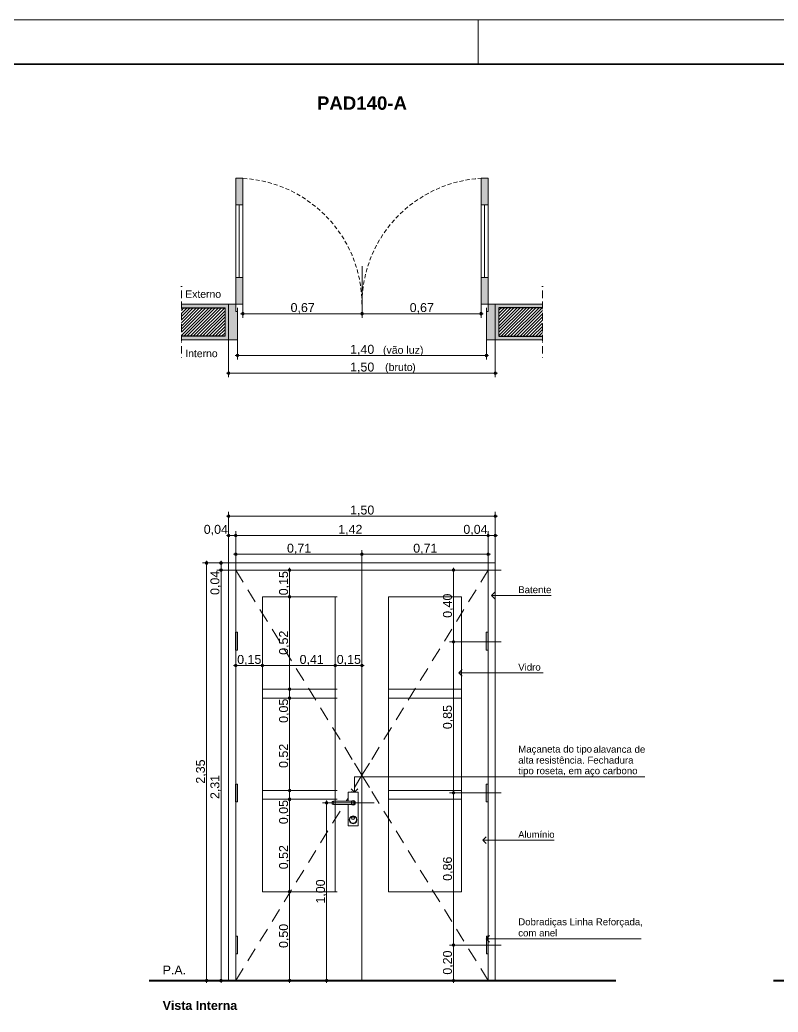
# Paper-space layout 'CAPS I e II_ FL 08.13 DETALHAMENTO DE PORTAS ' of a CAD drawing. Header units: metres. Extents: x 0 to 1400, y 0 to 841.
# Drawn here: x 900.9 to 1071.5, y 617.6 to 841 of the extents above; entities that cross this region are included whole.
import ezdxf
from ezdxf.xclip import XClip

# ---------------------------------------------------------------- set-up
doc = ezdxf.new("R2010")
doc.units = ezdxf.units.M
doc.header["$MEASUREMENT"] = 0
doc.header["$XCLIPFRAME"] = 0
doc.linetypes.add('Achse', pattern=[0.0023, 0, -0.0008, 0.0015, 0])
doc.linetypes.add('Dashed', pattern=[0.0014, 0.0009, -0.0005])
for name, color, linetype, lineweight in [('0_Caneta_No__1', 7, 'Continuous', 35), ('0_Caneta_No__10', 7, 'Continuous', 5), ('0_Caneta_No__11', 7, 'Continuous', 5), ('0_Caneta_No__241', 7, 'Continuous', 13), ('0_Caneta_No__3', 7, 'Continuous', 25), ('0_Caneta_No__5', 7, 'Continuous', 20), ('0_Caneta_No__7', 7, 'Continuous', 13), ('0_Caneta_No__8', 7, 'Continuous', 9), ('0_Caneta_No__99', 7, 'Continuous', 20)]:
    doc.layers.add(name, color=color, linetype=linetype, lineweight=lineweight)
for name, color, linetype, lineweight, true_color in [('0_Caneta_No__12', 7, 'Continuous', 0, 0x030303), ('0_Caneta_No__25', 7, 'Continuous', 13, 0x982312), ('0_Caneta_No__9', 7, 'Continuous', 9, 0x020202), ('0_Caneta_No__97', 7, 'Continuous', 13, 0x6b6b6b)]:
    doc.layers.add(name, color=color, linetype=linetype, lineweight=lineweight, true_color=true_color)
doc.styles.add('GENERATED_STYLE_1', font='arial.ttf')
doc.styles.add('GENERATED_STYLE_2', font='arial.ttf')
pattern_1 = [(45, (27.60237, 827.6281), (-0.3535534, 0.3535534), [])]

# ---------------------------------------------------------------- blocks, each defined once
blk = doc.blocks.new('Drawing_1_1', base_point=(27.6, 827.63))
at = {"linetype": 'Continuous', "lineweight": 0, "ltscale": 1000, "true_color": 0xffffff}
for points in [[(949.47, 805.37), (949.47, 799.37), (951.07, 799.37), (951.07, 805.37)], [(1006.27, 805.37), (1004.67, 805.37), (1004.67, 799.37), (1006.27, 799.37)], [(951.07, 776.97), (951.07, 782.97), (949.47, 782.97), (949.47, 776.97)], [(1004.67, 776.97), (1006.27, 776.97), (1006.27, 782.97), (1004.67, 782.97)], [(937.25, 776.97), (937.25, 776.17), (947.07, 776.17), (947.07, 769.77), (937.25, 769.77), (937.25, 768.97), (947.87, 768.97), (947.87, 776.97)], [(949.87, 768.97), (949.87, 775.37), (949.47, 775.37), (949.47, 776.97), (947.87, 776.97), (947.87, 768.97)], [(1007.87, 768.97), (1007.87, 776.97), (1006.27, 776.97), (1006.27, 775.37), (1005.87, 775.37), (1005.87, 768.97)], [(1018.5, 776.97), (1007.87, 776.97), (1007.87, 768.97), (1018.5, 768.97), (1018.5, 769.77), (1008.67, 769.77), (1008.67, 776.17), (1018.5, 776.17)], [(949.84, 703.14), (949.44, 703.14), (949.44, 699.14), (949.84, 699.14)], [(1006.24, 703.14), (1005.84, 703.14), (1005.84, 699.14), (1006.24, 699.14)], [(949.84, 668.94), (949.44, 668.94), (949.44, 664.94), (949.84, 664.94)], [(1006.24, 668.94), (1005.84, 668.94), (1005.84, 664.94), (1006.24, 664.94)], [(949.87, 634.74), (949.47, 634.74), (949.47, 630.74), (949.87, 630.74)], [(1006.27, 634.74), (1005.87, 634.74), (1005.87, 630.74), (1006.27, 630.74)]]:
    blk.add_hatch(color=7, dxfattribs=at).paths.add_polyline_path(points)
at = {"linetype": 'Continuous', "lineweight": 0, "ltscale": 1000, "true_color": 0x000000}
h = blk.add_hatch(dxfattribs=at)
h.set_pattern_fill('common_brick_0001', color=18, style=0, pattern_type=2)
h.set_pattern_definition(pattern_1)
h.paths.add_polyline_path([(947.07, 776.17), (937.25, 776.17), (937.25, 769.77), (947.07, 769.77)])
h = blk.add_hatch(dxfattribs=at)
h.set_pattern_fill('common_brick_0001', color=18, style=0, pattern_type=2)
h.set_pattern_definition(pattern_1)
h.paths.add_polyline_path([(1008.67, 776.17), (1008.67, 769.77), (1018.5, 769.77), (1018.5, 776.17)])
at = {"layer": '0_Caneta_No__25', "linetype": 'Continuous', "lineweight": 13, "ltscale": 1000, "true_color": 0x982312}
for points in [[(950.82, 774.86), (950.84, 774.77), (950.89, 774.69), (950.98, 774.63), (951.07, 774.61), (951.17, 774.63), (951.25, 774.69), (951.3, 774.77), (951.32, 774.86), (951.3, 774.96), (951.25, 775.04), (951.17, 775.1), (951.07, 775.11), (950.98, 775.1), (950.89, 775.04), (950.84, 774.96)], [(977.64, 774.86), (977.66, 774.77), (977.72, 774.69), (977.8, 774.63), (977.89, 774.61), (977.99, 774.63), (978.07, 774.69), (978.12, 774.77), (978.14, 774.86), (978.12, 774.96), (978.07, 775.04), (977.99, 775.1), (977.89, 775.11), (977.8, 775.1), (977.72, 775.04), (977.66, 774.96)], [(1004.42, 774.86), (1004.44, 774.77), (1004.49, 774.69), (1004.58, 774.63), (1004.67, 774.61), (1004.77, 774.63), (1004.85, 774.69), (1004.9, 774.77), (1004.92, 774.86), (1004.9, 774.96), (1004.85, 775.04), (1004.77, 775.1), (1004.67, 775.11), (1004.58, 775.1), (1004.49, 775.04), (1004.44, 774.96)], [(949.62, 765.46), (949.64, 765.37), (949.69, 765.29), (949.78, 765.23), (949.87, 765.21), (949.97, 765.23), (950.05, 765.29), (950.1, 765.37), (950.12, 765.46), (950.1, 765.56), (950.05, 765.64), (949.97, 765.69), (949.87, 765.71), (949.78, 765.69), (949.69, 765.64), (949.64, 765.56)], [(1005.62, 765.46), (1005.64, 765.37), (1005.69, 765.29), (1005.78, 765.23), (1005.87, 765.21), (1005.97, 765.23), (1006.05, 765.29), (1006.1, 765.37), (1006.12, 765.46), (1006.1, 765.56), (1006.05, 765.64), (1005.97, 765.69), (1005.87, 765.71), (1005.78, 765.69), (1005.69, 765.64), (1005.64, 765.56)], [(947.62, 761.48), (947.64, 761.39), (947.69, 761.31), (947.78, 761.25), (947.87, 761.23), (947.97, 761.25), (948.05, 761.31), (948.1, 761.39), (948.12, 761.48), (948.1, 761.58), (948.05, 761.66), (947.97, 761.71), (947.87, 761.73), (947.78, 761.71), (947.69, 761.66), (947.64, 761.58)], [(1007.62, 761.48), (1007.64, 761.39), (1007.69, 761.31), (1007.78, 761.25), (1007.87, 761.23), (1007.97, 761.25), (1008.05, 761.31), (1008.1, 761.39), (1008.12, 761.48), (1008.1, 761.58), (1008.05, 761.66), (1007.97, 761.71), (1007.87, 761.73), (1007.78, 761.71), (1007.69, 761.66), (1007.64, 761.58)], [(947.62, 729.29), (947.64, 729.19), (947.69, 729.11), (947.78, 729.06), (947.87, 729.04), (947.97, 729.06), (948.05, 729.11), (948.1, 729.19), (948.12, 729.29), (948.1, 729.39), (948.05, 729.47), (947.97, 729.52), (947.87, 729.54), (947.78, 729.52), (947.69, 729.47), (947.64, 729.39)], [(1007.62, 729.29), (1007.64, 729.19), (1007.69, 729.11), (1007.78, 729.06), (1007.87, 729.04), (1007.97, 729.06), (1008.05, 729.11), (1008.1, 729.19), (1008.12, 729.29), (1008.1, 729.39), (1008.05, 729.47), (1007.97, 729.52), (1007.87, 729.54), (1007.78, 729.52), (1007.69, 729.47), (1007.64, 729.39)], [(947.62, 724.94), (947.64, 724.84), (947.69, 724.76), (947.78, 724.71), (947.87, 724.69), (947.97, 724.71), (948.05, 724.76), (948.1, 724.84), (948.12, 724.94), (948.1, 725.03), (948.05, 725.12), (947.97, 725.17), (947.87, 725.19), (947.78, 725.17), (947.69, 725.12), (947.64, 725.03)], [(949.22, 724.94), (949.24, 724.84), (949.29, 724.76), (949.38, 724.71), (949.47, 724.69), (949.57, 724.71), (949.65, 724.76), (949.7, 724.84), (949.72, 724.94), (949.7, 725.03), (949.65, 725.12), (949.57, 725.17), (949.47, 725.19), (949.38, 725.17), (949.29, 725.12), (949.24, 725.03)], [(1006.02, 724.94), (1006.04, 724.84), (1006.09, 724.76), (1006.18, 724.71), (1006.27, 724.69), (1006.37, 724.71), (1006.45, 724.76), (1006.5, 724.84), (1006.52, 724.94), (1006.5, 725.03), (1006.45, 725.12), (1006.37, 725.17), (1006.27, 725.19), (1006.18, 725.17), (1006.09, 725.12), (1006.04, 725.03)], [(1007.62, 724.94), (1007.64, 724.84), (1007.69, 724.76), (1007.78, 724.71), (1007.87, 724.69), (1007.97, 724.71), (1008.05, 724.76), (1008.1, 724.84), (1008.12, 724.94), (1008.1, 725.03), (1008.05, 725.12), (1007.97, 725.17), (1007.87, 725.19), (1007.78, 725.17), (1007.69, 725.12), (1007.64, 725.03)], [(949.22, 720.7), (949.24, 720.61), (949.29, 720.52), (949.38, 720.47), (949.47, 720.45), (949.57, 720.47), (949.65, 720.52), (949.7, 720.61), (949.72, 720.7), (949.7, 720.8), (949.65, 720.88), (949.57, 720.93), (949.47, 720.95), (949.38, 720.93), (949.29, 720.88), (949.24, 720.8)], [(977.62, 720.7), (977.64, 720.61), (977.69, 720.52), (977.78, 720.47), (977.87, 720.45), (977.97, 720.47), (978.05, 720.52), (978.1, 720.61), (978.12, 720.7), (978.1, 720.8), (978.05, 720.88), (977.97, 720.93), (977.87, 720.95), (977.78, 720.93), (977.69, 720.88), (977.64, 720.8)], [(1006.02, 720.7), (1006.04, 720.61), (1006.09, 720.52), (1006.18, 720.47), (1006.27, 720.45), (1006.37, 720.47), (1006.45, 720.52), (1006.5, 720.61), (1006.52, 720.7), (1006.5, 720.8), (1006.45, 720.88), (1006.37, 720.93), (1006.27, 720.95), (1006.18, 720.93), (1006.09, 720.88), (1006.04, 720.8)], [(942.66, 718.74), (942.68, 718.64), (942.73, 718.56), (942.81, 718.51), (942.91, 718.49), (943.01, 718.51), (943.09, 718.56), (943.14, 718.64), (943.16, 718.74), (943.14, 718.83), (943.09, 718.92), (943.01, 718.97), (942.91, 718.99), (942.81, 718.97), (942.73, 718.92), (942.68, 718.83)], [(945.91, 718.74), (945.93, 718.64), (945.98, 718.56), (946.06, 718.51), (946.16, 718.49), (946.25, 718.51), (946.33, 718.56), (946.39, 718.64), (946.41, 718.74), (946.39, 718.83), (946.33, 718.92), (946.25, 718.97), (946.16, 718.99), (946.06, 718.97), (945.98, 718.92), (945.93, 718.83)], [(945.91, 717.14), (945.93, 717.04), (945.98, 716.96), (946.06, 716.91), (946.16, 716.89), (946.25, 716.91), (946.33, 716.96), (946.39, 717.04), (946.41, 717.14), (946.39, 717.23), (946.33, 717.32), (946.25, 717.37), (946.16, 717.39), (946.06, 717.37), (945.98, 717.32), (945.93, 717.23)], [(961.34, 717.14), (961.36, 717.04), (961.42, 716.96), (961.5, 716.91), (961.59, 716.89), (961.69, 716.91), (961.77, 716.96), (961.82, 717.04), (961.84, 717.14), (961.82, 717.23), (961.77, 717.32), (961.69, 717.37), (961.59, 717.39), (961.5, 717.37), (961.42, 717.32), (961.36, 717.23)], [(998.22, 717.14), (998.24, 717.04), (998.29, 716.96), (998.37, 716.91), (998.47, 716.89), (998.57, 716.91), (998.65, 716.96), (998.7, 717.04), (998.72, 717.14), (998.7, 717.23), (998.65, 717.32), (998.57, 717.37), (998.47, 717.39), (998.37, 717.37), (998.29, 717.32), (998.24, 717.23)], [(961.34, 711.14), (961.36, 711.04), (961.42, 710.96), (961.5, 710.91), (961.59, 710.89), (961.69, 710.91), (961.77, 710.96), (961.82, 711.04), (961.84, 711.14), (961.82, 711.23), (961.77, 711.32), (961.69, 711.37), (961.59, 711.39), (961.5, 711.37), (961.42, 711.32), (961.36, 711.23)], [(998.22, 701), (998.24, 700.91), (998.29, 700.83), (998.37, 700.77), (998.47, 700.75), (998.57, 700.77), (998.65, 700.83), (998.7, 700.91), (998.72, 701), (998.7, 701.1), (998.65, 701.18), (998.57, 701.24), (998.47, 701.25), (998.37, 701.24), (998.29, 701.18), (998.24, 701.1)], [(949.22, 695.66), (949.24, 695.56), (949.29, 695.48), (949.38, 695.43), (949.47, 695.41), (949.57, 695.43), (949.65, 695.48), (949.7, 695.56), (949.72, 695.66), (949.7, 695.76), (949.65, 695.84), (949.57, 695.89), (949.47, 695.91), (949.38, 695.89), (949.29, 695.84), (949.24, 695.76)], [(955.22, 695.66), (955.24, 695.56), (955.29, 695.48), (955.38, 695.43), (955.47, 695.41), (955.57, 695.43), (955.65, 695.48), (955.7, 695.56), (955.72, 695.66), (955.7, 695.76), (955.65, 695.84), (955.57, 695.89), (955.47, 695.91), (955.38, 695.89), (955.29, 695.84), (955.24, 695.76)], [(971.62, 695.66), (971.64, 695.56), (971.69, 695.48), (971.78, 695.43), (971.87, 695.41), (971.97, 695.43), (972.05, 695.48), (972.1, 695.56), (972.12, 695.66), (972.1, 695.76), (972.05, 695.84), (971.97, 695.89), (971.87, 695.91), (971.78, 695.89), (971.69, 695.84), (971.64, 695.76)], [(977.62, 695.66), (977.64, 695.56), (977.69, 695.48), (977.78, 695.43), (977.87, 695.41), (977.97, 695.43), (978.05, 695.48), (978.1, 695.56), (978.12, 695.66), (978.1, 695.76), (978.05, 695.84), (977.97, 695.89), (977.87, 695.91), (977.78, 695.89), (977.69, 695.84), (977.64, 695.76)], [(961.34, 690.34), (961.36, 690.24), (961.42, 690.16), (961.5, 690.11), (961.59, 690.09), (961.69, 690.11), (961.77, 690.16), (961.82, 690.24), (961.84, 690.34), (961.82, 690.43), (961.77, 690.52), (961.69, 690.57), (961.59, 690.59), (961.5, 690.57), (961.42, 690.52), (961.36, 690.43)], [(961.34, 688.34), (961.36, 688.24), (961.42, 688.16), (961.5, 688.11), (961.59, 688.09), (961.69, 688.11), (961.77, 688.16), (961.82, 688.24), (961.84, 688.34), (961.82, 688.43), (961.77, 688.52), (961.69, 688.57), (961.59, 688.59), (961.5, 688.57), (961.42, 688.52), (961.36, 688.43)], [(961.34, 667.54), (961.36, 667.44), (961.42, 667.36), (961.5, 667.31), (961.59, 667.29), (961.69, 667.31), (961.77, 667.36), (961.82, 667.44), (961.84, 667.54), (961.82, 667.63), (961.77, 667.72), (961.69, 667.77), (961.59, 667.79), (961.5, 667.77), (961.42, 667.72), (961.36, 667.63)], [(961.34, 665.54), (961.36, 665.44), (961.42, 665.36), (961.5, 665.31), (961.59, 665.29), (961.69, 665.31), (961.77, 665.36), (961.82, 665.44), (961.84, 665.54), (961.82, 665.63), (961.77, 665.72), (961.69, 665.77), (961.59, 665.79), (961.5, 665.77), (961.42, 665.72), (961.36, 665.63)], [(998.22, 667.01), (998.24, 666.91), (998.29, 666.83), (998.37, 666.78), (998.47, 666.76), (998.57, 666.78), (998.65, 666.83), (998.7, 666.91), (998.72, 667.01), (998.7, 667.1), (998.65, 667.18), (998.57, 667.24), (998.47, 667.26), (998.37, 667.24), (998.29, 667.18), (998.24, 667.1)], [(969.66, 664.74), (969.68, 664.64), (969.73, 664.56), (969.81, 664.51), (969.91, 664.49), (970, 664.51), (970.08, 664.56), (970.14, 664.64), (970.16, 664.74), (970.14, 664.83), (970.08, 664.92), (970, 664.97), (969.91, 664.99), (969.81, 664.97), (969.73, 664.92), (969.68, 664.83)], [(961.34, 644.74), (961.36, 644.64), (961.42, 644.56), (961.5, 644.51), (961.59, 644.49), (961.69, 644.51), (961.77, 644.56), (961.82, 644.64), (961.84, 644.74), (961.82, 644.83), (961.77, 644.92), (961.69, 644.97), (961.59, 644.99), (961.5, 644.97), (961.42, 644.92), (961.36, 644.83)], [(998.22, 632.74), (998.24, 632.64), (998.29, 632.56), (998.37, 632.51), (998.47, 632.49), (998.57, 632.51), (998.65, 632.56), (998.7, 632.64), (998.72, 632.74), (998.7, 632.83), (998.65, 632.92), (998.57, 632.97), (998.47, 632.99), (998.37, 632.97), (998.29, 632.92), (998.24, 632.83)], [(942.66, 624.74), (942.68, 624.64), (942.73, 624.56), (942.81, 624.51), (942.91, 624.49), (943.01, 624.51), (943.09, 624.56), (943.14, 624.64), (943.16, 624.74), (943.14, 624.83), (943.09, 624.92), (943.01, 624.97), (942.91, 624.99), (942.81, 624.97), (942.73, 624.92), (942.68, 624.83)], [(945.91, 624.74), (945.93, 624.64), (945.98, 624.56), (946.06, 624.51), (946.16, 624.49), (946.25, 624.51), (946.33, 624.56), (946.39, 624.64), (946.41, 624.74), (946.39, 624.83), (946.33, 624.92), (946.25, 624.97), (946.16, 624.99), (946.06, 624.97), (945.98, 624.92), (945.93, 624.83)], [(961.34, 624.74), (961.36, 624.64), (961.42, 624.56), (961.5, 624.51), (961.59, 624.49), (961.69, 624.51), (961.77, 624.56), (961.82, 624.64), (961.84, 624.74), (961.82, 624.83), (961.77, 624.92), (961.69, 624.97), (961.59, 624.99), (961.5, 624.97), (961.42, 624.92), (961.36, 624.83)], [(969.66, 624.74), (969.68, 624.64), (969.73, 624.56), (969.81, 624.51), (969.91, 624.49), (970, 624.51), (970.08, 624.56), (970.14, 624.64), (970.16, 624.74), (970.14, 624.83), (970.08, 624.92), (970, 624.97), (969.91, 624.99), (969.81, 624.97), (969.73, 624.92), (969.68, 624.83)], [(998.22, 624.74), (998.24, 624.64), (998.29, 624.56), (998.37, 624.51), (998.47, 624.49), (998.57, 624.51), (998.65, 624.56), (998.7, 624.64), (998.72, 624.74), (998.7, 624.83), (998.65, 624.92), (998.57, 624.97), (998.47, 624.99), (998.37, 624.97), (998.29, 624.92), (998.24, 624.83)]]:
    blk.add_hatch(color=24, dxfattribs=at).paths.add_polyline_path(points)
at = {"layer": '0_Caneta_No__1', "color": 7, "linetype": 'Continuous', "lineweight": 40, "ltscale": 1000}
for p, q in [((929.96, 624.74), (1034.97, 624.74)), ((1070.46, 624.74), (1170.97, 624.74))]:
    blk.add_line(p, q, dxfattribs=at)
at = {"layer": '0_Caneta_No__10', "color": 7, "linetype": 'Continuous', "lineweight": 5, "ltscale": 1000}
for p, q in [((949.84, 703.14), (949.44, 703.14)), ((949.44, 703.14), (949.44, 699.14)), ((949.84, 699.14), (949.84, 703.14)), ((1006.24, 703.14), (1005.84, 703.14)), ((1005.84, 703.14), (1005.84, 699.14)), ((1006.24, 699.14), (1006.24, 703.14)), ((949.44, 699.14), (949.84, 699.14)), ((1005.84, 699.14), (1006.24, 699.14)), ((949.84, 668.94), (949.44, 668.94)), ((949.44, 668.94), (949.44, 664.94)), ((949.84, 664.94), (949.84, 668.94)), ((1006.24, 668.94), (1005.84, 668.94)), ((1005.84, 668.94), (1005.84, 664.94)), ((1006.24, 664.94), (1006.24, 668.94)), ((949.44, 664.94), (949.84, 664.94)), ((1005.84, 664.94), (1006.24, 664.94)), ((949.87, 634.74), (949.47, 634.74)), ((949.47, 634.74), (949.47, 630.74)), ((949.87, 630.74), (949.87, 634.74)), ((1006.27, 634.74), (1005.87, 634.74)), ((1005.87, 634.74), (1005.87, 630.74)), ((1006.27, 630.74), (1006.27, 634.74)), ((949.47, 630.74), (949.87, 630.74)), ((1005.87, 630.74), (1006.27, 630.74))]:
    blk.add_line(p, q, dxfattribs=at)
at = {"layer": '0_Caneta_No__11', "color": 7, "linetype": 'Continuous', "lineweight": 5, "ltscale": 1000}
for p, q in [((949.47, 805.37), (949.47, 799.37)), ((951.07, 805.37), (949.47, 805.37)), ((951.07, 799.37), (951.07, 805.37)), ((1004.67, 799.37), (1004.67, 805.37)), ((1004.67, 805.37), (1006.27, 805.37)), ((1006.27, 805.37), (1006.27, 799.37)), ((949.47, 799.37), (949.47, 782.97)), ((950.27, 799.37), (949.47, 799.37)), ((949.47, 799.37), (951.07, 799.37)), ((950.27, 782.97), (950.27, 799.37)), ((950.27, 799.37), (950.27, 782.97)), ((951.07, 799.37), (950.27, 799.37)), ((950.27, 799.37), (950.27, 782.97)), ((951.07, 782.97), (951.07, 799.37)), ((1004.67, 782.97), (1004.67, 799.37)), ((1004.67, 799.37), (1005.47, 799.37)), ((1006.27, 799.37), (1004.67, 799.37)), ((1005.47, 782.97), (1005.47, 799.37)), ((1005.47, 799.37), (1006.27, 799.37)), ((1005.47, 799.37), (1005.47, 782.97)), ((1005.47, 799.37), (1005.47, 782.97)), ((1006.27, 799.37), (1006.27, 782.97)), ((949.47, 782.97), (950.27, 782.97)), ((951.07, 782.97), (949.47, 782.97)), ((949.47, 782.97), (949.47, 776.97)), ((950.27, 782.97), (951.07, 782.97)), ((951.07, 776.97), (951.07, 782.97)), ((1005.47, 782.97), (1004.67, 782.97)), ((1004.67, 776.97), (1004.67, 782.97)), ((1004.67, 782.97), (1006.27, 782.97)), ((1006.27, 782.97), (1005.47, 782.97)), ((1006.27, 782.97), (1006.27, 776.97)), ((949.47, 776.97), (951.07, 776.97)), ((1006.27, 776.97), (1004.67, 776.97))]:
    blk.add_line(p, q, dxfattribs=at)
at = {"layer": '0_Caneta_No__12', "color": 18, "linetype": 'Continuous', "lineweight": 0, "ltscale": 1000, "true_color": 0x030303}
for p, q in [((949.47, 717.14), (949.47, 711.14)), ((977.87, 717.14), (949.47, 717.14)), ((977.87, 624.74), (977.87, 717.14)), ((977.87, 717.14), (1006.27, 717.14)), ((1006.27, 717.14), (1006.27, 711.14)), ((949.47, 711.14), (949.47, 644.74)), ((955.47, 644.74), (955.47, 711.14)), ((955.47, 711.14), (971.87, 711.14)), ((971.87, 711.14), (971.87, 665.14)), ((983.87, 711.14), (983.87, 644.74)), ((1000.27, 711.14), (983.87, 711.14)), ((1000.27, 644.74), (1000.27, 711.14)), ((1006.27, 711.14), (1006.27, 644.74)), ((971.87, 690.34), (955.47, 690.34)), ((983.87, 690.34), (1000.27, 690.34)), ((955.47, 688.34), (971.87, 688.34)), ((1000.27, 688.34), (983.87, 688.34)), ((971.87, 667.54), (955.47, 667.54)), ((977.01, 667.14), (974.73, 667.14)), ((974.73, 667.14), (974.73, 665.14)), ((977.01, 659.54), (977.01, 667.14)), ((983.87, 667.54), (1000.27, 667.54)), ((955.47, 665.54), (971.87, 665.54)), ((971.07, 664.74), (971.19, 665.02)), ((971.19, 664.46), (971.07, 664.74)), ((971.16, 664.74), (971.27, 665.02)), ((971.27, 664.46), (971.16, 664.74)), ((971.19, 665.02), (971.47, 665.14)), ((971.47, 664.34), (971.19, 664.46)), ((971.42, 664.74), (971.5, 665.02)), ((971.5, 664.46), (971.42, 664.74)), ((971.53, 665.14), (971.47, 665.14)), ((971.53, 664.34), (971.47, 664.34)), ((971.71, 665.14), (971.53, 665.14)), ((971.71, 664.34), (971.53, 664.34)), ((971.96, 665.14), (971.71, 665.14)), ((971.96, 664.34), (971.71, 664.34)), ((971.81, 664.74), (971.85, 665.02)), ((971.85, 664.46), (971.81, 664.74)), ((971.87, 664.34), (971.87, 644.74)), ((972.27, 665.14), (971.96, 665.14)), ((972.27, 664.34), (971.96, 664.34)), ((975.07, 665.14), (972.27, 665.14)), ((975.07, 664.34), (972.27, 664.34)), ((974.73, 664.34), (974.73, 659.54)), ((975.38, 665.14), (975.07, 665.14)), ((975.38, 664.34), (975.07, 664.34)), ((975.64, 665.14), (975.38, 665.14)), ((975.64, 664.34), (975.38, 664.34)), ((975.53, 664.74), (975.49, 665.02)), ((975.49, 664.46), (975.53, 664.74)), ((975.61, 665.19), (975.56, 665.14)), ((975.56, 664.34), (975.61, 664.29)), ((975.87, 665.26), (975.61, 665.19)), ((975.61, 664.29), (975.87, 664.22)), ((975.63, 665.15), (975.62, 665.14)), ((975.62, 664.34), (975.63, 664.32)), ((975.87, 665.22), (975.63, 665.15)), ((975.63, 664.32), (975.87, 664.26)), ((975.81, 665.14), (975.64, 665.14)), ((975.81, 664.34), (975.64, 664.34)), ((975.87, 665.14), (975.81, 665.14)), ((975.87, 664.34), (975.81, 664.34)), ((975.93, 664.74), (975.84, 665.02)), ((975.84, 664.46), (975.93, 664.74)), ((976.13, 665.19), (975.87, 665.26)), ((976.11, 665.15), (975.87, 665.22)), ((976.15, 665.02), (975.87, 665.14)), ((975.87, 664.34), (976.15, 664.46)), ((975.87, 664.26), (976.11, 664.32)), ((975.87, 664.22), (976.13, 664.29)), ((976.19, 664.74), (976.08, 665.02)), ((976.08, 664.46), (976.19, 664.74)), ((976.29, 664.98), (976.11, 665.15)), ((976.11, 664.32), (976.29, 664.5)), ((976.32, 665), (976.13, 665.19)), ((976.13, 664.29), (976.32, 664.48)), ((976.27, 664.74), (976.15, 665.02)), ((976.15, 664.46), (976.27, 664.74)), ((976.35, 664.74), (976.29, 664.98)), ((976.29, 664.5), (976.35, 664.74)), ((976.39, 664.74), (976.32, 665)), ((976.32, 664.48), (976.39, 664.74)), ((1000.27, 665.54), (983.87, 665.54)), ((975.11, 661.38), (974.99, 660.94)), ((975.18, 661.34), (975.07, 660.94)), ((975.43, 661.7), (975.11, 661.38)), ((975.47, 661.63), (975.18, 661.34)), ((975.87, 661.82), (975.43, 661.7)), ((975.87, 661.74), (975.47, 661.63)), ((975.64, 661.53), (975.55, 661.3)), ((975.55, 661.3), (975.64, 661.07)), ((975.67, 661.5), (975.59, 661.3)), ((975.59, 661.3), (975.67, 661.1)), ((975.87, 661.62), (975.64, 661.53)), ((975.87, 661.58), (975.67, 661.5)), ((976.31, 661.7), (975.87, 661.82)), ((976.27, 661.63), (975.87, 661.74)), ((976.1, 661.53), (975.87, 661.62)), ((976.07, 661.5), (975.87, 661.58)), ((976.15, 661.3), (976.07, 661.5)), ((976.07, 661.1), (976.15, 661.3)), ((976.19, 661.3), (976.1, 661.53)), ((976.1, 661.07), (976.19, 661.3)), ((976.56, 661.34), (976.27, 661.63)), ((976.63, 661.38), (976.31, 661.7)), ((976.67, 660.94), (976.56, 661.34)), ((976.75, 660.94), (976.63, 661.38)), ((974.73, 659.54), (977.01, 659.54)), ((974.99, 660.94), (975.11, 660.5)), ((975.07, 660.94), (975.18, 660.54)), ((975.11, 660.5), (975.43, 660.18)), ((975.18, 660.54), (975.47, 660.25)), ((975.43, 660.18), (975.87, 660.06)), ((975.47, 660.25), (975.87, 660.14)), ((975.64, 661.07), (975.87, 660.98)), ((975.67, 661.1), (975.87, 661.02)), ((975.87, 661.02), (976.07, 661.1)), ((975.87, 660.98), (976.1, 661.07)), ((975.87, 660.14), (976.27, 660.25)), ((975.87, 660.06), (976.31, 660.18)), ((976.27, 660.25), (976.56, 660.54)), ((976.31, 660.18), (976.63, 660.5)), ((976.56, 660.54), (976.67, 660.94)), ((976.63, 660.5), (976.75, 660.94)), ((949.47, 644.74), (949.47, 624.74)), ((971.87, 644.74), (955.47, 644.74)), ((983.87, 644.74), (1000.27, 644.74)), ((1006.27, 644.74), (1006.27, 624.74)), ((949.47, 624.74), (977.87, 624.74)), ((1006.27, 624.74), (977.87, 624.74))]:
    blk.add_line(p, q, dxfattribs=at)
at = {"layer": '0_Caneta_No__241', "color": 7, "linetype": 'Achse', "lineweight": 13, "ltscale": 1000}
for p, q in [((937.25, 780.97), (937.25, 764.97)), ((1018.5, 780.97), (1018.5, 764.97))]:
    blk.add_line(p, q, dxfattribs=at)
at = {"layer": '0_Caneta_No__241', "color": 7, "linetype": 'Continuous', "lineweight": 13, "ltscale": 1000}
for p, q in [((937.25, 776.97), (947.87, 776.97)), ((947.07, 776.17), (947.07, 769.77)), ((947.87, 776.97), (947.87, 768.97)), ((1018.5, 776.97), (1007.87, 776.97)), ((1007.87, 776.97), (1007.87, 768.97)), ((1008.67, 776.17), (1008.67, 769.77)), ((947.87, 768.97), (937.25, 768.97)), ((1007.87, 768.97), (1018.5, 768.97))]:
    blk.add_line(p, q, dxfattribs=at)
at = {"layer": '0_Caneta_No__25', "color": 24, "linetype": 'Continuous', "lineweight": 13, "ltscale": 1000, "true_color": 0x982312}
for p, q in [((951.07, 775.11), (951.07, 785.55)), ((977.89, 775.11), (977.89, 785.55)), ((1004.67, 775.11), (1004.67, 785.55)), ((949.87, 765.71), (949.87, 776.15)), ((1005.87, 765.71), (1005.87, 776.15)), ((950.57, 774.86), (950.82, 774.86)), ((951.07, 773.93), (951.07, 774.61)), ((951.32, 774.86), (977.64, 774.86)), ((977.89, 773.93), (977.89, 774.61)), ((978.14, 774.86), (1004.42, 774.86)), ((1004.67, 773.93), (1004.67, 774.61)), ((1004.92, 774.86), (1005.17, 774.86)), ((947.87, 761.73), (947.87, 772.17)), ((1007.87, 761.73), (1007.87, 772.17)), ((949.37, 765.46), (949.62, 765.46)), ((949.87, 764.53), (949.87, 765.21)), ((950.12, 765.46), (1005.62, 765.46)), ((1005.87, 764.53), (1005.87, 765.21)), ((1006.12, 765.46), (1006.37, 765.46)), ((947.37, 761.48), (947.62, 761.48)), ((947.87, 760.55), (947.87, 761.23)), ((948.12, 761.48), (1007.62, 761.48)), ((1007.87, 760.55), (1007.87, 761.23)), ((1008.12, 761.48), (1008.37, 761.48)), ((947.37, 729.29), (947.62, 729.29)), ((947.87, 729.54), (947.87, 730.23)), ((947.87, 718.6), (947.87, 729.04)), ((948.12, 729.29), (1007.62, 729.29)), ((1007.87, 729.54), (1007.87, 730.23)), ((1007.87, 718.6), (1007.87, 729.04)), ((1008.12, 729.29), (1008.37, 729.29)), ((947.37, 724.94), (947.62, 724.94)), ((947.87, 725.19), (947.87, 725.88)), ((947.87, 714.25), (947.87, 724.69)), ((948.12, 724.94), (949.22, 724.94)), ((949.47, 725.19), (949.47, 725.88)), ((949.47, 714.25), (949.47, 724.69)), ((949.72, 724.94), (1006.02, 724.94)), ((1006.27, 725.19), (1006.27, 725.88)), ((1006.27, 714.25), (1006.27, 724.69)), ((1006.52, 724.94), (1007.62, 724.94)), ((1007.87, 725.19), (1007.87, 725.88)), ((1007.87, 714.25), (1007.87, 724.69)), ((1008.12, 724.94), (1008.37, 724.94)), ((949.47, 720.95), (949.47, 721.64)), ((977.87, 720.95), (977.87, 721.64)), ((1006.27, 720.95), (1006.27, 721.64)), ((948.97, 720.7), (949.22, 720.7)), ((949.47, 710.01), (949.47, 720.45)), ((949.72, 720.7), (977.62, 720.7)), ((977.87, 710.01), (977.87, 720.45)), ((978.12, 720.7), (1006.02, 720.7)), ((1006.27, 710.01), (1006.27, 720.45)), ((1006.52, 720.7), (1006.77, 720.7)), ((942.66, 718.74), (941.97, 718.74)), ((942.91, 718.99), (942.91, 719.24)), ((942.91, 624.99), (942.91, 718.49)), ((953.6, 718.74), (943.16, 718.74)), ((945.91, 718.74), (945.22, 718.74)), ((945.91, 717.14), (945.22, 717.14)), ((946.16, 718.99), (946.16, 719.24)), ((946.16, 717.39), (946.16, 718.49)), ((956.85, 718.74), (946.41, 718.74)), ((956.85, 717.14), (946.41, 717.14)), ((961.34, 717.14), (960.66, 717.14)), ((961.59, 717.39), (961.59, 717.64)), ((972.28, 717.14), (961.84, 717.14)), ((998.22, 717.14), (997.53, 717.14)), ((998.47, 717.39), (998.47, 717.64)), ((1009.16, 717.14), (998.72, 717.14)), ((946.16, 624.99), (946.16, 716.89)), ((961.59, 711.39), (961.59, 716.89)), ((998.47, 701.25), (998.47, 716.89)), ((961.34, 711.14), (960.66, 711.14)), ((961.59, 690.59), (961.59, 710.89)), ((972.28, 711.14), (961.84, 711.14)), ((1006.98, 711.42), (1007.73, 712.17)), ((1006.98, 711.42), (1012.93, 711.42)), ((1006.98, 711.42), (1007.73, 710.67)), ((1012.93, 711.42), (1020.46, 711.42)), ((949.47, 695.91), (949.47, 706.35)), ((977.87, 695.91), (977.87, 706.35)), ((998.22, 701), (997.53, 701)), ((998.47, 667.26), (998.47, 700.75)), ((1009.16, 701), (998.72, 701)), ((948.97, 695.66), (949.22, 695.66)), ((949.47, 694.72), (949.47, 695.41)), ((949.72, 695.66), (955.22, 695.66)), ((955.47, 695.91), (955.47, 696.6)), ((955.47, 684.97), (955.47, 695.41)), ((955.72, 695.66), (971.62, 695.66)), ((971.87, 695.91), (971.87, 696.6)), ((971.87, 684.97), (971.87, 695.41)), ((972.12, 695.66), (977.62, 695.66)), ((977.87, 694.72), (977.87, 695.41)), ((978.12, 695.66), (978.37, 695.66)), ((999.67, 693.98), (1000.42, 694.73)), ((999.67, 693.98), (1002.96, 693.98)), ((999.67, 693.98), (1000.42, 693.23)), ((1002.96, 693.98), (1012.93, 693.98)), ((1012.93, 693.98), (1018.65, 693.98)), ((961.34, 690.34), (960.66, 690.34)), ((972.28, 690.34), (961.84, 690.34)), ((961.34, 688.34), (960.66, 688.34)), ((961.59, 688.59), (961.59, 690.09)), ((961.59, 667.79), (961.59, 688.09)), ((972.28, 688.34), (961.84, 688.34)), ((976.2, 667.14), (976.16, 670.6)), ((976.16, 670.6), (1012.93, 670.6)), ((1012.93, 670.6), (1041.5, 670.6)), ((976.2, 667.14), (975.44, 667.88)), ((976.2, 667.14), (976.94, 667.9)), ((961.34, 667.54), (960.66, 667.54)), ((961.59, 665.79), (961.59, 667.29)), ((972.28, 667.54), (961.84, 667.54)), ((998.22, 667.01), (997.53, 667.01)), ((998.47, 632.99), (998.47, 666.76)), ((1009.16, 667.01), (998.72, 667.01)), ((961.34, 665.54), (960.66, 665.54)), ((961.59, 644.99), (961.59, 665.29)), ((972.28, 665.54), (961.84, 665.54)), ((969.66, 664.74), (968.97, 664.74)), ((969.91, 664.99), (969.91, 665.24)), ((969.91, 624.99), (969.91, 664.49)), ((980.59, 664.74), (970.16, 664.74)), ((1005.06, 656.36), (1005.81, 657.11)), ((1005.06, 656.36), (1007.92, 656.36)), ((1005.06, 656.36), (1005.81, 655.61)), ((1007.92, 656.36), (1012.93, 656.36)), ((1012.93, 656.36), (1021.14, 656.36)), ((961.34, 644.74), (960.66, 644.74)), ((961.59, 624.99), (961.59, 644.49)), ((972.28, 644.74), (961.84, 644.74)), ((1005.84, 634.15), (1006.59, 634.9)), ((998.22, 632.74), (997.53, 632.74)), ((998.47, 624.99), (998.47, 632.49)), ((1009.16, 632.74), (998.72, 632.74)), ((1005.84, 634.15), (1010.18, 634.15)), ((1005.84, 634.15), (1006.59, 633.4)), ((1010.18, 634.15), (1012.93, 634.15)), ((1012.93, 634.15), (1040.67, 634.15)), ((942.66, 624.74), (941.97, 624.74)), ((942.91, 624.24), (942.91, 624.49)), ((953.6, 624.74), (943.16, 624.74)), ((945.91, 624.74), (945.22, 624.74)), ((946.16, 624.24), (946.16, 624.49)), ((956.85, 624.74), (946.41, 624.74)), ((961.34, 624.74), (960.66, 624.74)), ((961.59, 624.24), (961.59, 624.49)), ((972.28, 624.74), (961.84, 624.74)), ((969.66, 624.74), (968.97, 624.74)), ((969.91, 624.24), (969.91, 624.49)), ((980.59, 624.74), (970.16, 624.74)), ((998.22, 624.74), (997.53, 624.74)), ((998.47, 624.24), (998.47, 624.49)), ((1009.16, 624.74), (998.72, 624.74))]:
    blk.add_line(p, q, dxfattribs=at)
for centre in [(951.07, 774.86), (977.89, 774.86), (1004.67, 774.86), (949.87, 765.46), (1005.87, 765.46), (947.87, 761.48), (1007.87, 761.48), (947.87, 729.29), (1007.87, 729.29), (947.87, 724.94), (949.47, 724.94), (1006.27, 724.94), (1007.87, 724.94), (949.47, 720.7), (977.87, 720.7), (1006.27, 720.7), (942.91, 718.74), (946.16, 718.74), (946.16, 717.14), (961.59, 717.14), (998.47, 717.14), (961.59, 711.14), (998.47, 701), (949.47, 695.66), (955.47, 695.66), (971.87, 695.66), (977.87, 695.66), (961.59, 690.34), (961.59, 688.34), (961.59, 667.54), (961.59, 665.54), (998.47, 667.01), (969.91, 664.74), (961.59, 644.74), (998.47, 632.74), (942.91, 624.74), (946.16, 624.74), (961.59, 624.74), (969.91, 624.74), (998.47, 624.74)]:
    blk.add_circle(centre, 0.25, dxfattribs=at)
at = {"layer": '0_Caneta_No__3', "color": 7, "linetype": 'Continuous', "lineweight": 30, "ltscale": 1000}
for p, q in [((937.25, 776.17), (947.07, 776.17)), ((1018.5, 776.17), (1008.67, 776.17)), ((947.07, 769.77), (937.25, 769.77)), ((1008.67, 769.77), (1018.5, 769.77))]:
    blk.add_line(p, q, dxfattribs=at)
at = {"layer": '0_Caneta_No__9', "color": 18, "linetype": 'Continuous', "lineweight": 9, "ltscale": 1000, "true_color": 0x020202}
for p, q in [((949.47, 776.97), (947.87, 776.97)), ((947.87, 776.97), (947.87, 768.97)), ((949.47, 775.37), (949.47, 776.97)), ((949.87, 775.37), (949.47, 775.37)), ((949.87, 768.97), (949.87, 775.37)), ((1006.27, 775.37), (1005.87, 775.37)), ((1005.87, 775.37), (1005.87, 768.97)), ((1007.87, 776.97), (1006.27, 776.97)), ((1006.27, 776.97), (1006.27, 775.37)), ((1007.87, 768.97), (1007.87, 776.97)), ((947.87, 768.97), (949.87, 768.97)), ((1005.87, 768.97), (1007.87, 768.97)), ((947.87, 718.74), (1007.87, 718.74)), ((947.87, 716.74), (947.87, 718.74)), ((1007.87, 718.74), (1007.87, 716.74)), ((947.87, 624.74), (947.87, 716.74)), ((1007.87, 716.74), (1007.87, 624.74)), ((949.47, 624.74), (947.87, 624.74)), ((1007.87, 624.74), (1006.27, 624.74))]:
    blk.add_line(p, q, dxfattribs=at)
at = {"layer": '0_Caneta_No__97', "color": 251, "linetype": 'Continuous', "lineweight": 13, "ltscale": 1000, "true_color": 0x6b6b6b}
for p, q in [((949.47, 717.14), (951.15, 714.41)), ((1006.27, 717.14), (1004.6, 714.41)), ((952.19, 712.71), (953.87, 709.98)), ((1003.55, 712.71), (1001.87, 709.98)), ((954.92, 708.28), (956.59, 705.55)), ((1000.82, 708.28), (999.15, 705.55)), ((957.64, 703.85), (959.32, 701.12)), ((998.1, 703.85), (996.43, 701.12)), ((960.36, 699.42), (962.04, 696.69)), ((995.38, 699.42), (993.7, 696.69)), ((963.09, 694.99), (964.76, 692.26)), ((992.66, 694.99), (990.98, 692.26)), ((965.81, 690.56), (967.49, 687.83)), ((989.93, 690.56), (988.26, 687.83)), ((968.53, 686.13), (970.21, 683.4)), ((987.21, 686.13), (985.53, 683.4)), ((971.26, 681.7), (972.93, 678.97)), ((984.49, 681.7), (982.81, 678.97)), ((973.98, 677.27), (975.66, 674.54)), ((981.76, 677.27), (980.09, 674.54)), ((976.2, 673.67), (977.87, 670.94)), ((979.55, 673.67), (977.87, 670.94)), ((976.2, 668.21), (977.87, 670.94)), ((979.55, 668.21), (977.87, 670.94)), ((974.31, 665.14), (974.73, 665.83)), ((975.54, 667.14), (975.66, 667.33)), ((981.76, 664.61), (980.09, 667.33)), ((971.26, 660.18), (972.93, 662.9)), ((984.49, 660.18), (982.81, 662.9)), ((968.53, 655.75), (970.21, 658.47)), ((987.21, 655.75), (985.53, 658.47)), ((965.81, 651.32), (967.49, 654.05)), ((989.93, 651.32), (988.26, 654.05)), ((963.09, 646.89), (964.76, 649.62)), ((992.66, 646.89), (990.98, 649.62)), ((960.36, 642.46), (962.04, 645.19)), ((995.38, 642.46), (993.7, 645.19)), ((957.64, 638.03), (959.32, 640.76)), ((998.1, 638.03), (996.43, 640.76)), ((954.92, 633.6), (956.59, 636.33)), ((1000.82, 633.6), (999.15, 636.33)), ((952.19, 629.17), (953.87, 631.9)), ((1003.55, 629.17), (1001.87, 631.9)), ((949.47, 624.74), (951.15, 627.47)), ((1006.27, 624.74), (1004.6, 627.47))]:
    blk.add_line(p, q, dxfattribs=at)
at = {"layer": '0_Caneta_No__97', "color": 251, "linetype": 'Dashed', "lineweight": 13, "ltscale": 1000, "true_color": 0x6b6b6b}
for centre, start, end in [((949.47, 776.97), 0, 90), ((1006.27, 776.97), 90, 180)]:
    blk.add_arc(centre, 28.4, start, end, dxfattribs=at)
at = {"layer": '0_Caneta_No__1', "color": 7, "linetype": 'Continuous', "lineweight": 40}
for s, insert, char_height, attachment_point, style in [('\\A1;{\\pqc;\\fArial|b1|i0|c0|p0;\\W1.000000;PAD140-A}', (977.87, 822.24), 3, 5, 'GENERATED_STYLE_2'), ('\\A1;{\\pql;\\pt0;\\fArial|b0|i0|c0|p0;\\W1.000000;Dobradiças Linha Reforçada,}', (1013.03, 636.71), 1.55, 7, 'GENERATED_STYLE_1'), ('\\A1;{\\pql;\\pt0;\\fArial|b0|i0|c0|p0;\\W1.000000;com anel}', (1013.03, 634.66), 1.55, 7, 'GENERATED_STYLE_1')]:
    blk.add_mtext(s, dxfattribs=dict(at, insert=insert, char_height=char_height, attachment_point=attachment_point, style=style))
at = {"layer": '0_Caneta_No__25', "color": 24, "linetype": 'Continuous', "lineweight": 13, "true_color": 0x982312, "attachment_point": 7, "style": 'GENERATED_STYLE_1'}
for s, insert, char_height in [('\\A1;{\\pql;\\pt0;\\fArial|b0|i0|c0|p0;\\W1.000000;Externo}', (938.12, 778.41), 1.6737), ('\\A1;{\\pql;\\pt0;\\fArial|b0|i0|c0|p0;\\W1.000000;0,67}', (961.81, 774.86), 2), ('\\A1;{\\pql;\\pt0;\\fArial|b0|i0|c0|p0;\\W1.000000;0,67}', (988.61, 774.86), 2), ('\\A1;{\\pql;\\pt0;\\fArial|b0|i0|c0|p0;\\W1.000000;Interno}', (938.12, 765.05), 1.6737), ('\\A1;{\\pql;\\pt0;\\fArial|b0|i0|c0|p0;\\W1.000000;1,40}', (975.2, 765.46), 2), ('\\A1;{\\pql;\\pt0;\\fArial|b0|i0|c0|p0;\\W1.000000;(vão luz)}', (982.6, 765.33), 1.7), ('\\A1;{\\pql;\\pt0;\\fArial|b0|i0|c0|p0;\\W1.000000;1,50}', (975.2, 761.48), 2), ('\\A1;{\\pql;\\pt0;\\fArial|b0|i0|c0|p0;\\W1.000000;(bruto}', (983.07, 761.47), 1.7), ('\\A1;{\\pql;\\pt0;\\fArial|b0|i0|c0|p0;\\W1.000000;)}', (989.16, 761.47), 1.7), ('\\A1;{\\pql;\\pt0;\\fArial|b0|i0|c0|p0;\\W1.000000;1,50}', (975.2, 729.29), 2), ('\\A1;{\\pql;\\pt0;\\fArial|b0|i0|c0|p0;\\W1.000000;0,04}', (942.28, 724.94), 2), ('\\A1;{\\pql;\\pt0;\\fArial|b0|i0|c0|p0;\\W1.000000;1,42}', (972.53, 724.94), 2), ('\\A1;{\\pql;\\pt0;\\fArial|b0|i0|c0|p0;\\W1.000000;0,04}', (1000.68, 724.94), 2), ('\\A1;{\\pql;\\pt0;\\fArial|b0|i0|c0|p0;\\W1.000000;0,71}', (961, 720.7), 2), ('\\A1;{\\pql;\\pt0;\\fArial|b0|i0|c0|p0;\\W1.000000;0,71}', (989.4, 720.7), 2), ('\\A1;{\\pql;\\pt0;\\fArial|b0|i0|c0|p0;\\W1.000000;0,15}', (949.8, 695.66), 2), ('\\A1;{\\pql;\\pt0;\\fArial|b0|i0|c0|p0;\\W1.000000;0,41}', (963.84, 695.66), 2), ('\\A1;{\\pql;\\pt0;\\fArial|b0|i0|c0|p0;\\W1.000000;0,15}', (972.2, 695.66), 2)]:
    blk.add_mtext(s, dxfattribs=dict(at, insert=insert, char_height=char_height))
at = {"layer": '0_Caneta_No__25', "color": 24, "linetype": 'Continuous', "lineweight": 13, "true_color": 0x982312, "char_height": 2, "attachment_point": 7, "rotation": 90, "style": 'GENERATED_STYLE_1'}
for s, insert in [('\\A1;{\\pql;\\pt0;\\fArial|b0|i0|c0|p0;\\W1.000000;0,04}', (946.16, 711.55)), ('\\A1;{\\pql;\\pt0;\\fArial|b0|i0|c0|p0;\\W1.000000;0,15}', (961.6, 711.47)), ('\\A1;{\\pql;\\pt0;\\fArial|b0|i0|c0|p0;\\W1.000000;0,40}', (998.47, 706.4)), ('\\A1;{\\pql;\\pt0;\\fArial|b0|i0|c0|p0;\\W1.000000;0,52}', (961.6, 698.07)), ('\\A1;{\\pql;\\pt0;\\fArial|b0|i0|c0|p0;\\W1.000000;0,05}', (961.6, 682.75)), ('\\A1;{\\pql;\\pt0;\\fArial|b0|i0|c0|p0;\\W1.000000;0,85}', (998.47, 681.34)), ('\\A1;{\\pql;\\pt0;\\fArial|b0|i0|c0|p0;\\W1.000000;0,52}', (961.6, 672.6)), ('\\A1;{\\pql;\\pt0;\\fArial|b0|i0|c0|p0;\\W1.000000;2,35}', (942.91, 669.07)), ('\\A1;{\\pql;\\pt0;\\fArial|b0|i0|c0|p0;\\W1.000000;2,31}', (946.16, 665.6)), ('\\A1;{\\pql;\\pt0;\\fArial|b0|i0|c0|p0;\\W1.000000;0,05}', (961.6, 659.95)), ('\\A1;{\\pql;\\pt0;\\fArial|b0|i0|c0|p0;\\W1.000000;0,52}', (961.6, 649.8)), ('\\A1;{\\pql;\\pt0;\\fArial|b0|i0|c0|p0;\\W1.000000;0,86}', (998.47, 647.2)), ('\\A1;{\\pql;\\pt0;\\fArial|b0|i0|c0|p0;\\W1.000000;1,00}', (969.91, 642.07)), ('\\A1;{\\pql;\\pt0;\\fArial|b0|i0|c0|p0;\\W1.000000;0,50}', (961.6, 632.07)), ('\\A1;{\\pql;\\pt0;\\fArial|b0|i0|c0|p0;\\W1.000000;0,20}', (998.47, 626.07))]:
    blk.add_mtext(s, dxfattribs=dict(at, insert=insert))
at = {"layer": '0_Caneta_No__5', "color": 7, "linetype": 'Continuous', "lineweight": 20, "char_height": 2, "attachment_point": 7}
for s, insert, style in [('\\A1;{\\pql;\\pt0;\\fArial|b0|i0|c0|p0;\\W1.000000;P.A.}', (933.03, 626.11), 'GENERATED_STYLE_1'), ('\\A1;{\\pql;\\pt0;\\fArial|b1|i0|c0|p0;\\W1.000000;Vista Interna}', (933.03, 618.12), 'GENERATED_STYLE_2')]:
    blk.add_mtext(s, dxfattribs=dict(at, insert=insert, style=style))
at = {"layer": '0_Caneta_No__99', "color": 7, "linetype": 'Continuous', "lineweight": 20, "attachment_point": 7, "style": 'GENERATED_STYLE_1'}
for s, insert, char_height in [('\\A1;{\\pql;\\pt0;\\fArial|b0|i0|c0|p0;\\W1.000000;Batente}', (1013.03, 711.93), 1.55), ('\\A1;{\\pql;\\pt0;\\fArial|b0|i0|c0|p0;\\W1.000000;Vidro}', (1013.03, 694.49), 1.55), ('\\A1;{\\pql;\\pt0;\\fArial|b0|i0|c0|p0;\\W1.000000; }', (1017.96, 694.52), 1.55), ('\\A1;{\\pql;\\pt0;\\fArial|b0|i0|c0|p0;\\W1.000000;Maçaneta do tipo}', (1013.03, 675.6), 1.55), ('\\A1;{\\pql;\\pt0;\\fArial|b0|i0|c0|p0;\\W1.000000;alavanca de}', (1029.93, 676), 1.55), ('\\A1;{\\pql;\\pt0;\\fArial|b0|i0|c0|p0;\\W1.000000;alta}', (1013.03, 673.56), 1.55), ('\\A1;{\\pql;\\pt0;\\fArial|b0|i0|c0|p0;\\W1.000000;resistência. Fechadura}', (1017.05, 673.56), 1.55), ('\\A1;{\\pql;\\pt0;\\fArial|b0|i0|c0|p0;\\W1.000000; }', (1029.34, 676.03), 1.55), ('\\A1;{\\pql;\\pt0;\\fArial|b0|i0|c0|p0;\\W1.000000;tipo roseta, em aço carbono}', (1013.03, 670.72), 1.55), ('\\A1;{\\pql;\\pt0;\\fArial|b0|i0|c0|p0;\\W1.000000; }', (1016.46, 673.58), 1.55), ('\\A1;{\\pql;\\pt0;\\fArial|b0|i0|c0|p0;\\W1.000000;Alumínio}', (1013.03, 656.86), 1.5)]:
    blk.add_mtext(s, dxfattribs=dict(at, insert=insert, char_height=char_height))

psp = doc.layouts.new('CAPS I e II_ FL 08.13 DETALHAMENTO DE PORTAS ')

# ---------------------------------------------------------------- linework, layer by layer
at = {"layer": '0_Caneta_No__1', "color": 7, "linetype": 'Continuous', "lineweight": 35, "ltscale": 1000, "flags": 128}
psp.add_lwpolyline([(1004, 10), (1390, 10), (1390, 305), (1390, 831), (25, 831), (25, 10)], close=True, dxfattribs=at)
at = {"layer": '0_Caneta_No__7', "color": 7, "linetype": 'Continuous', "lineweight": 13, "ltscale": 1000, "flags": 128}
psp.add_lwpolyline([(1400, 0), (1400, 841), (0, 841), (0, 0)], close=True, dxfattribs=at)
at = {"layer": '0_Caneta_No__8', "color": 7, "linetype": 'Continuous', "lineweight": 9, "ltscale": 1000}
psp.add_line((1004, 831), (1004, 841), dxfattribs=at)

# ---------------------------------------------------------------- block references
at = {"color": 64, "linetype": 'Continuous', "lineweight": 0, "ltscale": 1000, "true_color": 0x80aa00}
ref = psp.add_blockref('Drawing_1_1', (27.6, 827.63), dxfattribs=at)
XClip(ref).set_block_clipping_path([(27.5923725369, 827.6381340294), (27.5923725369, 136.6125430929), (792.8962344417, 136.6125430929), (792.8962344417, 364.0724860526), (1394.3636701186, 364.0724860526), (1394.3636701186, 827.6381340294)])

doc.saveas('drawing.dxf')
